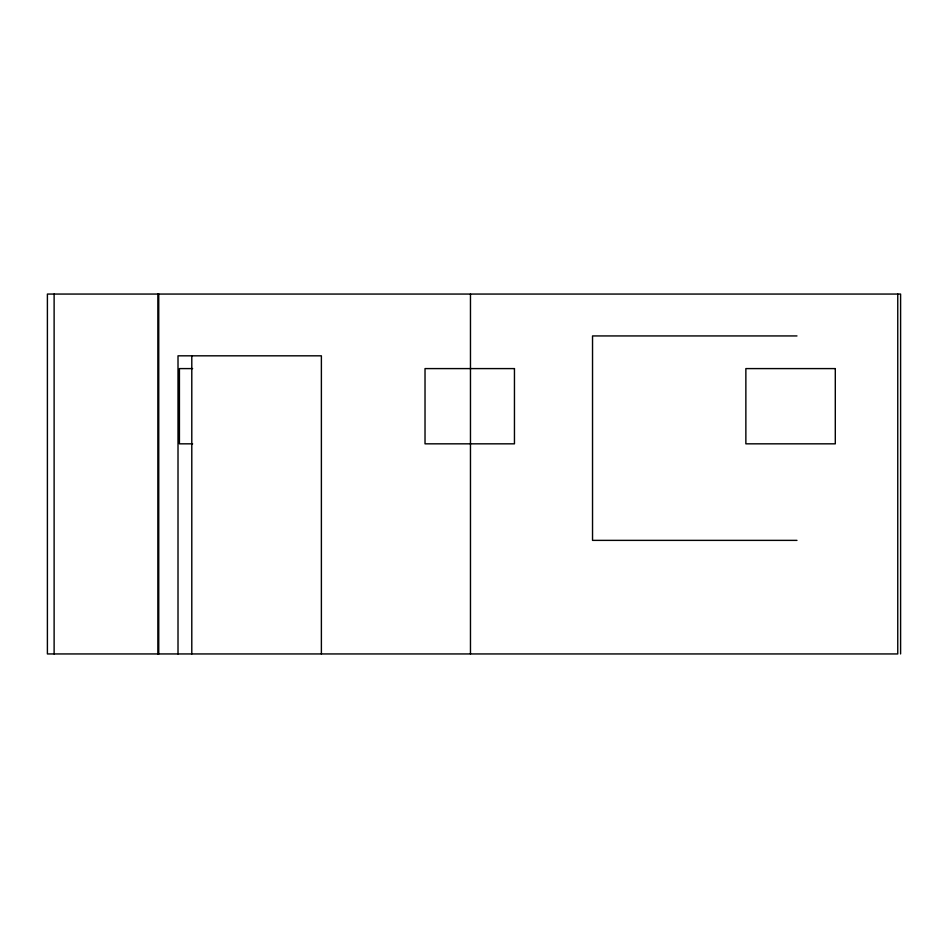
<?xml version="1.0" encoding="UTF-8"?>
<svg xmlns="http://www.w3.org/2000/svg" width="948" height="948" viewBox="0 0 948 948"><rect width="100%" height="100%" fill="white"/><g stroke="black" fill="none" stroke-linecap="round" stroke-linejoin="round"><path stroke-width="1.42" d="M796.972 335.936L592.536 335.936L592.536 540.372L796.972 540.372M192.622 368.594L179.421 368.594L179.421 443.83L192.622 443.83M900.6 653.942L900.6 294.058L47.4 294.058L47.4 653.942L897.756 653.942L897.756 294.058M470.469 294.058L470.469 653.942M321.384 653.942L321.384 355.82L178.011 355.82L178.011 653.942M191.792 355.82L191.792 653.942M158.743 294.058L158.743 653.942M157.854 294.058L157.854 653.942M54.119 294.058L54.119 653.942M514.456 368.594L425.024 368.594L425.024 443.83L514.456 443.83L514.456 368.594M835.295 368.594L745.863 368.594L745.863 443.83L835.295 443.83L835.295 368.594"/></g></svg>
